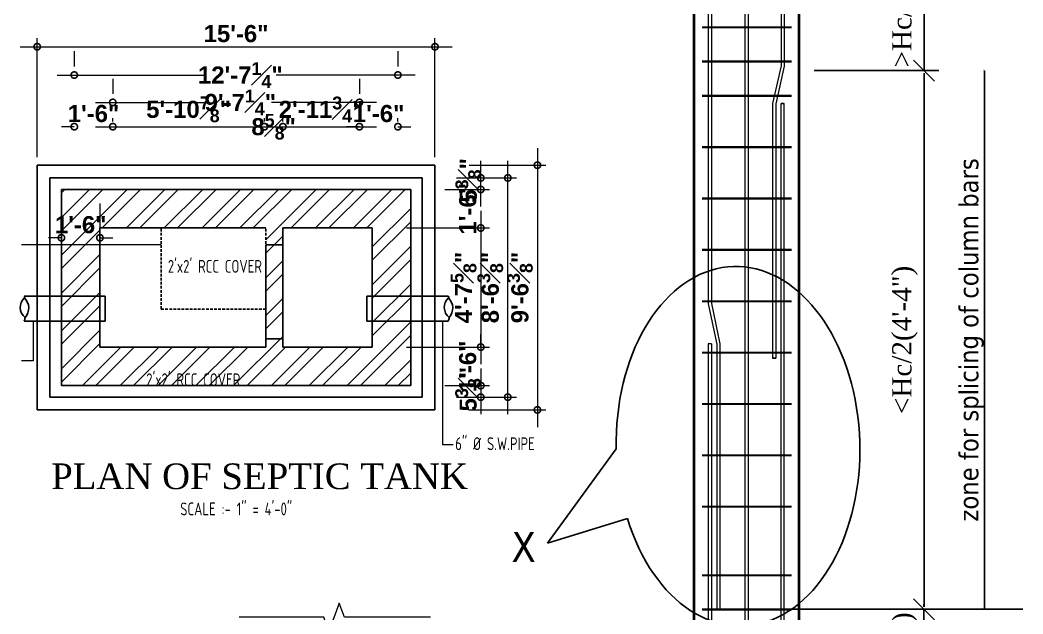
# Model space of a CAD drawing. Header units: inches. Extents: x 45643 to 70559, y -8725 to 1713.
# Drawn here: x 69217.5 to 69686.4, y -5097.7 to -4820.3 of the extents above; entities that cross this region are included whole.
import ezdxf

# ---------------------------------------------------------------- set-up
doc = ezdxf.new("R2010")
doc.units = ezdxf.units.IN
doc.header["$MEASUREMENT"] = 0
doc.linetypes.add('HIDDEN', pattern=[9.525, 6.35, -3.175])
for name, color, linetype, lineweight in [('1', 7, 'Continuous', 25), ('DIM_LINE', 165, 'Continuous', 15), ('Dimensions', 100, 'Continuous', 9), ('hatch', 30, 'Continuous', 5), ('STIRRUPS', 7, 'Continuous', 30), ('Text', 7, 'Continuous', 9), ('tile', 21, 'Continuous', 9), ('trench', 7, 'Continuous', 40), ('WALL', 240, 'Continuous', 30)]:
    doc.layers.add(name, color=color, linetype=linetype, lineweight=lineweight)
for name, color, linetype in [('colfill', 21, 'Continuous'), ('DIM', 5, 'Continuous'), ('OUTLINE', 7, 'Continuous')]:
    doc.layers.add(name, color=color, linetype=linetype)
doc.styles.add('int text 1in-4ft', font='trebuc.ttf', dxfattribs={"height": 3.5})
doc.styles.add('ordinary', font='ARIALN.TTF')
doc.styles.add('RomanS', font='stylu.ttf', dxfattribs={"height": 2})
doc.styles.add('STYLE1', font='arialbd.ttf')
doc.styles.add('Tahoma', font='tahoma.ttf')
doc.styles.add('times new roman', font='times.ttf', dxfattribs={"height": 6})
doc.dimstyles.new('ARROW', dxfattribs={"dimscale": 0, "dimtxt": 7, "dimasz": 9, "dimexe": 6, "dimexo": 12, "dimgap": 2.75, "dimtad": 1, "dimdec": 0, "dimzin": 3, "dimdsep": 46, "dimlunit": 4, "dimtxsty": 'RomanS', "dimcen": 0.09375, "dimse1": 1, "dimse2": 1, "dimclrd": 1, "dimclre": 1, "dimclrt": 256, "dimadec": 0, "dimazin": 0, "dimtfac": 0.75, "dimtdec": 0, "dimtix": 1, "dimtmove": 0, "dimatfit": 3, "dimfxl": 1, "dimtolj": 1, "dimtzin": 0, "dimarcsym": 0})
doc.dimstyles.new('dim 1in-4ft', dxfattribs={"dimscale": 0.5, "dimtxt": 3.5, "dimasz": 3, "dimexe": 6, "dimexo": 12, "dimgap": 1, "dimtad": 1, "dimzin": 0, "dimdsep": 46, "dimlunit": 4, "dimtxsty": 'int text 1in-4ft', "dimblk": 'DOT', "dimcen": 4, "dimdle": 6, "dimclrt": 7, "dimadec": 0, "dimazin": 0, "dimtfac": 1, "dimtofl": 0, "dimtmove": 0, "dimatfit": 3, "dimfxl": 7, "dimfxlon": 1, "dimtolj": 1, "dimtzin": 0, "dimarcsym": 0})
doc.dimstyles.new("gan2'", dxfattribs={"dimscale": 96, "dimtxt": 0.09375, "dimasz": 0.012, "dimexe": 0.09375, "dimexo": 0.15625, "dimgap": 0.03, "dimtad": 1, "dimdec": 1, "dimlfac": 0.25, "dimzin": 3, "dimdsep": 46, "dimlunit": 4, "dimtxsty": 'times new roman', "dimblk": 'gg', "dimcen": 0.09375, "dimdle": 0.09375, "dimse1": 1, "dimse2": 1, "dimclre": 34, "dimadec": 0, "dimazin": 0, "dimtfac": 1, "dimtdec": 1, "dimtix": 1, "dimtmove": 0, "dimatfit": 3, "dimfxl": 1, "dimfrac": 2, "dimtolj": 1, "dimtzin": 1, "dimarcsym": 0})
doc.dimstyles.new('Ronika', dxfattribs={"dimtxt": 8, "dimasz": 6, "dimexe": 4, "dimexo": 16, "dimgap": 2, "dimtad": 1, "dimdec": 3, "dimzin": 3, "dimdsep": 46, "dimlunit": 4, "dimtxsty": 'STYLE1', "dimblk": 'DOTSMALL', "dimcen": 2, "dimdle": 8, "dimclrd": 256, "dimclre": 7, "dimclrt": 256, "dimadec": 0, "dimazin": 0, "dimtfac": 0.75, "dimtdec": 3, "dimtix": 1, "dimtofl": 0, "dimtmove": 2, "dimatfit": 3, "dimfxl": 1, "dimfrac": 1, "dimtolj": 1, "dimtzin": 0, "dimlwd": 13, "dimlwe": 13, "dimarcsym": 0})

# ---------------------------------------------------------------- blocks, each defined once
blk = doc.blocks.new('DSGCV')
at = {"layer": 'hatch', "linetype": 'Continuous'}
blk.add_lwpolyline([(78621.18, 76355.39), (78580.82, 76355.39), (78578.42, 76361.99), (78573.62, 76348.8), (78571.22, 76355.39), (78531.63, 76355.39)], dxfattribs=at)
blk = doc.blocks.new('_DotSmall')
at = {"color": 0, "const_width": 0.5}
blk.add_lwpolyline([(-0.0625, 0, 1), (0.0625, 0, 1)], format="xyb", close=True, dxfattribs=at)
blk = doc.blocks.new('*D439')
at = {"layer": 'Defpoints', "color": 0, "transparency": 16777216}
for p in [(-176552.13, 44149.44), (-176703.43, 44144.59), (-176552.13, 44144.59)]:
    blk.add_point(p, dxfattribs=at)
at = {"layer": 'DIM_LINE', "color": 7, "lineweight": 13, "transparency": 16777216}
for p, q in [((-176703.43, 44160.59), (-176703.43, 44153.44)), ((-176552.13, 44160.59), (-176552.13, 44153.44))]:
    blk.add_line(p, q, dxfattribs=at)
at = {"layer": 'DIM_LINE', "lineweight": 13, "transparency": 16777216}
for p, q in [((-176711.43, 44149.44), (-176642.54, 44149.44)), ((-176544.13, 44149.44), (-176609.04, 44149.44))]:
    blk.add_line(p, q, dxfattribs=at)
at = {"layer": 'DIM_LINE', "lineweight": 13, "transparency": 16777216, "xscale": 6, "yscale": 6, "zscale": 6, "rotation": 180}
blk.add_blockref('_DotSmall', (-176703.43, 44149.44), dxfattribs=at)
at = {"layer": 'DIM_LINE', "lineweight": 13, "transparency": 16777216, "xscale": 6, "yscale": 6, "zscale": 6}
blk.add_blockref('_DotSmall', (-176552.13, 44149.44), dxfattribs=at)
at = {"layer": 'DIM_LINE', "transparency": 16777216, "insert": (-176625.79, 44149.44), "char_height": 8, "attachment_point": 5, "style": 'STYLE1'}
blk.add_mtext('\\A1;12\'-7{\\H0.750000x;\\S1#4;}"', dxfattribs=at)
blk = doc.blocks.new('*D440')
at = {"layer": 'Defpoints', "color": 0, "transparency": 16777216}
for p in [(-176570.13, 44136.64), (-176685.43, 44131.59), (-176570.13, 44131.59)]:
    blk.add_point(p, dxfattribs=at)
at = {"layer": 'DIM_LINE', "color": 7, "lineweight": 13, "transparency": 16777216}
for p, q in [((-176685.43, 44147.59), (-176685.43, 44140.64)), ((-176570.13, 44147.59), (-176570.13, 44140.64))]:
    blk.add_line(p, q, dxfattribs=at)
at = {"layer": 'DIM_LINE', "lineweight": 13, "transparency": 16777216}
for p, q in [((-176693.43, 44136.64), (-176640.3, 44136.64)), ((-176562.13, 44136.64), (-176611.28, 44136.64))]:
    blk.add_line(p, q, dxfattribs=at)
at = {"layer": 'DIM_LINE', "lineweight": 13, "transparency": 16777216, "xscale": 6, "yscale": 6, "zscale": 6, "rotation": 180}
blk.add_blockref('_DotSmall', (-176685.43, 44136.64), dxfattribs=at)
at = {"layer": 'DIM_LINE', "lineweight": 13, "transparency": 16777216, "xscale": 6, "yscale": 6, "zscale": 6}
blk.add_blockref('_DotSmall', (-176570.13, 44136.64), dxfattribs=at)
at = {"layer": 'DIM_LINE', "transparency": 16777216, "insert": (-176625.79, 44136.64), "char_height": 8, "attachment_point": 5, "style": 'STYLE1'}
blk.add_mtext('\\A1;9\'-7{\\H0.750000x;\\S1#4;}"', dxfattribs=at)
blk = doc.blocks.new('*D441')
at = {"layer": 'Defpoints', "color": 0, "transparency": 16777216}
for p in [(-176709.43, 44079.4), (-176709.43, 44073.4), (-176691.43, 44073.4)]:
    blk.add_point(p, dxfattribs=at)
at = {"layer": 'OUTLINE', "color": 7, "lineweight": 13, "transparency": 16777216}
for p, q in [((-176691.43, 44089.4), (-176691.43, 44077.4)), ((-176709.43, 44063.4), (-176709.43, 44069.4))]:
    blk.add_line(p, q, dxfattribs=at)
at = {"layer": 'OUTLINE', "lineweight": 13, "transparency": 16777216}
for p, q in [((-176709.43, 44073.4), (-176715.43, 44073.4)), ((-176691.43, 44073.4), (-176685.43, 44073.4))]:
    blk.add_line(p, q, dxfattribs=at)
at = {"layer": 'OUTLINE', "lineweight": 13, "transparency": 16777216, "xscale": 6, "yscale": 6, "zscale": 6}
blk.add_blockref('_DotSmall', (-176709.43, 44073.4), dxfattribs=at)
at = {"layer": 'OUTLINE', "lineweight": 13, "transparency": 16777216, "xscale": 6, "yscale": 6, "zscale": 6, "rotation": 180}
blk.add_blockref('_DotSmall', (-176691.43, 44073.4), dxfattribs=at)
at = {"layer": 'OUTLINE', "transparency": 16777216, "insert": (-176700.43, 44079.48), "char_height": 8, "attachment_point": 5, "style": 'STYLE1'}
blk.add_mtext('\\A1;1\'-6"', dxfattribs=at)
blk = doc.blocks.new('*D442')
at = {"layer": 'Defpoints', "color": 0, "transparency": 16777216}
for p in [(-176564.13, 44077.98), (-176564.13, 44022.34), (-176513.38, 44022.34)]:
    blk.add_point(p, dxfattribs=at)
at = {"layer": 'DIM_LINE', "lineweight": 13, "transparency": 16777216}
blk.add_line((-176513.38, 44085.98), (-176513.38, 44014.34), dxfattribs=at)
at = {"layer": 'DIM_LINE', "color": 7, "lineweight": 13, "transparency": 16777216}
for p, q in [((-176548.13, 44077.98), (-176509.38, 44077.98)), ((-176548.13, 44022.34), (-176509.38, 44022.34))]:
    blk.add_line(p, q, dxfattribs=at)
at = {"layer": 'DIM_LINE', "lineweight": 13, "transparency": 16777216, "xscale": 6, "yscale": 6, "zscale": 6}
for p, rotation in [((-176513.38, 44077.98), 90), ((-176513.38, 44022.34), 270)]:
    blk.add_blockref('_DotSmall', p, dxfattribs=dict(at, rotation=rotation))
at = {"layer": 'DIM_LINE', "transparency": 16777216, "insert": (-176521.45, 44050.16), "char_height": 8, "attachment_point": 5, "rotation": 90, "style": 'STYLE1'}
blk.add_mtext('\\A1;4\'-7{\\H0.750000x;\\S5#8;}"', dxfattribs=at)
blk = doc.blocks.new('*D443')
at = {"layer": 'Defpoints', "color": 0, "transparency": 16777216}
for p in [(-176540.74, 44101.37), (-176500.75, 44101.37), (-176540.74, 43998.95)]:
    blk.add_point(p, dxfattribs=at)
at = {"layer": 'DIM_LINE', "lineweight": 13, "transparency": 16777216}
blk.add_line((-176500.75, 43990.95), (-176500.75, 44109.37), dxfattribs=at)
at = {"layer": 'DIM_LINE', "color": 7, "lineweight": 13, "transparency": 16777216}
for p, q in [((-176524.74, 44101.37), (-176496.75, 44101.37)), ((-176524.74, 43998.95), (-176496.75, 43998.95))]:
    blk.add_line(p, q, dxfattribs=at)
at = {"layer": 'DIM_LINE', "lineweight": 13, "transparency": 16777216, "xscale": 6, "yscale": 6, "zscale": 6}
for p, rotation in [((-176500.75, 44101.37), 90), ((-176500.75, 43998.95), 270)]:
    blk.add_blockref('_DotSmall', p, dxfattribs=dict(at, rotation=rotation))
at = {"layer": 'DIM_LINE', "transparency": 16777216, "insert": (-176508.95, 44050.16), "char_height": 8, "attachment_point": 5, "rotation": 90, "style": 'STYLE1'}
blk.add_mtext('\\A1;8\'-6{\\H0.750000x;\\S3#8;}"', dxfattribs=at)
blk = doc.blocks.new('*D444')
at = {"layer": 'Defpoints', "color": 0, "transparency": 16777216}
for p in [(-176564.13, 44022.34), (-176546.13, 44004.34), (-176513.38, 44004.34)]:
    blk.add_point(p, dxfattribs=at)
at = {"layer": 'DIM_LINE', "lineweight": 13, "transparency": 16777216}
for p, q in [((-176513.38, 44022.34), (-176513.38, 44028.34)), ((-176513.38, 44004.34), (-176513.38, 43998.34))]:
    blk.add_line(p, q, dxfattribs=at)
at = {"layer": 'DIM_LINE', "color": 7, "lineweight": 13, "transparency": 16777216}
for p, q in [((-176548.13, 44022.34), (-176509.38, 44022.34)), ((-176530.13, 44004.34), (-176509.38, 44004.34))]:
    blk.add_line(p, q, dxfattribs=at)
at = {"layer": 'DIM_LINE', "lineweight": 13, "transparency": 16777216, "xscale": 6, "yscale": 6, "zscale": 6}
for p, rotation in [((-176513.38, 44022.34), 270), ((-176513.38, 44004.34), 90)]:
    blk.add_blockref('_DotSmall', p, dxfattribs=dict(at, rotation=rotation))
at = {"layer": 'DIM_LINE', "transparency": 16777216, "insert": (-176519.46, 44013.34), "char_height": 8, "attachment_point": 5, "rotation": 90, "style": 'STYLE1'}
blk.add_mtext('\\A1;1\'-6"', dxfattribs=at)
blk = doc.blocks.new('*D445')
at = {"layer": 'Defpoints', "color": 0, "transparency": 16777216}
for p in [(-176685.43, 44125.31), (-176703.43, 44111.77), (-176685.43, 44111.77)]:
    blk.add_point(p, dxfattribs=at)
at = {"layer": 'DIM_LINE', "color": 7, "lineweight": 13, "transparency": 16777216}
for p, q in [((-176703.43, 44127.77), (-176703.43, 44129.31)), ((-176685.43, 44127.77), (-176685.43, 44129.31))]:
    blk.add_line(p, q, dxfattribs=at)
at = {"layer": 'DIM_LINE', "lineweight": 13, "transparency": 16777216}
for p, q in [((-176703.43, 44125.31), (-176709.43, 44125.31)), ((-176685.43, 44125.31), (-176679.43, 44125.31))]:
    blk.add_line(p, q, dxfattribs=at)
at = {"layer": 'DIM_LINE', "lineweight": 13, "transparency": 16777216, "xscale": 6, "yscale": 6, "zscale": 6}
blk.add_blockref('_DotSmall', (-176703.43, 44125.31), dxfattribs=at)
at = {"layer": 'DIM_LINE', "lineweight": 13, "transparency": 16777216, "xscale": 6, "yscale": 6, "zscale": 6, "rotation": 180}
blk.add_blockref('_DotSmall', (-176685.43, 44125.31), dxfattribs=at)
at = {"layer": 'DIM_LINE', "transparency": 16777216, "insert": (-176694.43, 44131.4), "char_height": 8, "attachment_point": 5, "style": 'STYLE1'}
blk.add_mtext('\\A1;1\'-6"', dxfattribs=at)
blk = doc.blocks.new('*D446')
at = {"layer": 'Defpoints', "color": 0, "transparency": 16777216}
for p in [(-176614.52, 44125.31), (-176685.43, 44111.77), (-176614.52, 44111.77)]:
    blk.add_point(p, dxfattribs=at)
at = {"layer": 'DIM_LINE', "color": 7, "lineweight": 13, "transparency": 16777216}
for p, q in [((-176685.43, 44127.77), (-176685.43, 44129.31)), ((-176614.52, 44127.77), (-176614.52, 44129.31))]:
    blk.add_line(p, q, dxfattribs=at)
at = {"layer": 'DIM_LINE', "lineweight": 13, "transparency": 16777216}
blk.add_line((-176693.43, 44125.31), (-176606.52, 44125.31), dxfattribs=at)
at = {"layer": 'DIM_LINE', "lineweight": 13, "transparency": 16777216, "xscale": 6, "yscale": 6, "zscale": 6, "rotation": 180}
blk.add_blockref('_DotSmall', (-176685.43, 44125.31), dxfattribs=at)
at = {"layer": 'DIM_LINE', "lineweight": 13, "transparency": 16777216, "xscale": 6, "yscale": 6, "zscale": 6}
blk.add_blockref('_DotSmall', (-176614.52, 44125.31), dxfattribs=at)
at = {"layer": 'DIM_LINE', "transparency": 16777216, "insert": (-176649.97, 44133.41), "char_height": 8, "attachment_point": 5, "style": 'STYLE1'}
blk.add_mtext('\\A1;5\'-10{\\H0.750000x;\\S7#8;}"', dxfattribs=at)
blk = doc.blocks.new('*D447')
at = {"layer": 'Defpoints', "color": 0, "transparency": 16777216}
for p in [(-176605.91, 44125.31), (-176614.52, 44111.77), (-176605.91, 44111.77)]:
    blk.add_point(p, dxfattribs=at)
at = {"layer": 'DIM_LINE', "color": 7, "lineweight": 13, "transparency": 16777216}
for p, q in [((-176614.52, 44127.77), (-176614.52, 44129.31)), ((-176605.91, 44127.77), (-176605.91, 44129.31))]:
    blk.add_line(p, q, dxfattribs=at)
at = {"layer": 'DIM_LINE', "lineweight": 13, "transparency": 16777216}
blk.add_line((-176622.52, 44125.31), (-176597.91, 44125.31), dxfattribs=at)
at = {"layer": 'DIM_LINE', "lineweight": 13, "transparency": 16777216, "xscale": 6, "yscale": 6, "zscale": 6, "rotation": 180}
blk.add_blockref('_DotSmall', (-176614.52, 44125.31), dxfattribs=at)
at = {"layer": 'DIM_LINE', "lineweight": 13, "transparency": 16777216, "xscale": 6, "yscale": 6, "zscale": 6}
blk.add_blockref('_DotSmall', (-176605.91, 44125.31), dxfattribs=at)
at = {"layer": 'DIM_LINE', "transparency": 16777216, "insert": (-176610.22, 44125.31), "char_height": 8, "attachment_point": 5, "style": 'STYLE1'}
blk.add_mtext('\\A1;8{\\H0.750000x;\\S5#8;}"', dxfattribs=at)
blk = doc.blocks.new('*D448')
at = {"layer": 'Defpoints', "color": 0, "transparency": 16777216}
for p in [(-176570.13, 44125.31), (-176605.91, 44111.77), (-176570.13, 44111.77)]:
    blk.add_point(p, dxfattribs=at)
at = {"layer": 'DIM_LINE', "color": 7, "lineweight": 13, "transparency": 16777216}
for p, q in [((-176605.91, 44127.77), (-176605.91, 44129.31)), ((-176570.13, 44127.77), (-176570.13, 44129.31))]:
    blk.add_line(p, q, dxfattribs=at)
at = {"layer": 'DIM_LINE', "lineweight": 13, "transparency": 16777216}
blk.add_line((-176613.91, 44125.31), (-176562.13, 44125.31), dxfattribs=at)
at = {"layer": 'DIM_LINE', "lineweight": 13, "transparency": 16777216, "xscale": 6, "yscale": 6, "zscale": 6, "rotation": 180}
blk.add_blockref('_DotSmall', (-176605.91, 44125.31), dxfattribs=at)
at = {"layer": 'DIM_LINE', "lineweight": 13, "transparency": 16777216, "xscale": 6, "yscale": 6, "zscale": 6}
blk.add_blockref('_DotSmall', (-176570.13, 44125.31), dxfattribs=at)
at = {"layer": 'DIM_LINE', "transparency": 16777216, "insert": (-176588.02, 44133.38), "char_height": 8, "attachment_point": 5, "style": 'STYLE1'}
blk.add_mtext('\\A1;2\'-11{\\H0.750000x;\\S3#4;}"', dxfattribs=at)
blk = doc.blocks.new('*D449')
at = {"layer": 'Defpoints', "color": 0, "transparency": 16777216}
for p in [(-176552.13, 44125.31), (-176570.13, 44111.77), (-176552.13, 44111.77)]:
    blk.add_point(p, dxfattribs=at)
at = {"layer": 'DIM_LINE', "color": 7, "lineweight": 13, "transparency": 16777216}
for p, q in [((-176570.13, 44127.77), (-176570.13, 44129.31)), ((-176552.13, 44127.77), (-176552.13, 44129.31))]:
    blk.add_line(p, q, dxfattribs=at)
at = {"layer": 'DIM_LINE', "lineweight": 13, "transparency": 16777216}
for p, q in [((-176570.13, 44125.31), (-176576.13, 44125.31)), ((-176552.13, 44125.31), (-176546.13, 44125.31))]:
    blk.add_line(p, q, dxfattribs=at)
at = {"layer": 'DIM_LINE', "lineweight": 13, "transparency": 16777216, "xscale": 6, "yscale": 6, "zscale": 6}
blk.add_blockref('_DotSmall', (-176570.13, 44125.31), dxfattribs=at)
at = {"layer": 'DIM_LINE', "lineweight": 13, "transparency": 16777216, "xscale": 6, "yscale": 6, "zscale": 6, "rotation": 180}
blk.add_blockref('_DotSmall', (-176552.13, 44125.31), dxfattribs=at)
at = {"layer": 'DIM_LINE', "transparency": 16777216, "insert": (-176561.13, 44131.4), "char_height": 8, "attachment_point": 5, "style": 'STYLE1'}
blk.add_mtext('\\A1;1\'-6"', dxfattribs=at)
blk = doc.blocks.new('*D450')
at = {"layer": 'Defpoints', "color": 0, "transparency": 16777216}
for p in [(-176546.13, 44095.98), (-176564.13, 44077.98), (-176513.38, 44077.98)]:
    blk.add_point(p, dxfattribs=at)
at = {"layer": 'DIM_LINE', "lineweight": 13, "transparency": 16777216}
for p, q in [((-176513.38, 44095.98), (-176513.38, 44101.98)), ((-176513.38, 44077.98), (-176513.38, 44071.98))]:
    blk.add_line(p, q, dxfattribs=at)
at = {"layer": 'DIM_LINE', "color": 7, "lineweight": 13, "transparency": 16777216}
for p, q in [((-176530.13, 44095.98), (-176509.38, 44095.98)), ((-176548.13, 44077.98), (-176509.38, 44077.98))]:
    blk.add_line(p, q, dxfattribs=at)
at = {"layer": 'DIM_LINE', "lineweight": 13, "transparency": 16777216, "xscale": 6, "yscale": 6, "zscale": 6}
for p, rotation in [((-176513.38, 44095.98), 270), ((-176513.38, 44077.98), 90)]:
    blk.add_blockref('_DotSmall', p, dxfattribs=dict(at, rotation=rotation))
at = {"layer": 'DIM_LINE', "transparency": 16777216, "insert": (-176519.46, 44086.98), "char_height": 8, "attachment_point": 5, "rotation": 90, "style": 'STYLE1'}
blk.add_mtext('\\A1;1\'-6"', dxfattribs=at)
blk = doc.blocks.new('_Dot')
at = {"color": 0, "linetype": 'ByBlock', "lineweight": -2}
blk.add_line((-0.5, 0), (-1, 0), dxfattribs=at)
at = {"color": 0, "linetype": 'ByBlock', "const_width": 0.5}
blk.add_lwpolyline([(-0.25, 0, 1), (0.25, 0, 1)], format="xyb", close=True, dxfattribs=at)
blk = doc.blocks.new('*D469')
at = {"layer": 'Defpoints', "color": 0, "transparency": 16777216}
for p in [(-176534.79, 44107.32), (-176534.79, 43993), (-176486.91, 43993)]:
    blk.add_point(p, dxfattribs=at)
at = {"layer": 'DIM_LINE', "lineweight": 13, "transparency": 16777216}
blk.add_line((-176486.91, 44115.32), (-176486.91, 43985), dxfattribs=at)
at = {"layer": 'DIM_LINE', "color": 7, "lineweight": 13, "transparency": 16777216}
for p, q in [((-176518.79, 44107.32), (-176482.91, 44107.32)), ((-176518.79, 43993), (-176482.91, 43993))]:
    blk.add_line(p, q, dxfattribs=at)
at = {"layer": 'DIM_LINE', "lineweight": 13, "transparency": 16777216, "xscale": 6, "yscale": 6, "zscale": 6}
for p, rotation in [((-176486.91, 44107.32), 90), ((-176486.91, 43993), 270)]:
    blk.add_blockref('_DotSmall', p, dxfattribs=dict(at, rotation=rotation))
at = {"layer": 'DIM_LINE', "transparency": 16777216, "insert": (-176495.11, 44050.16), "char_height": 8, "attachment_point": 5, "rotation": 90, "style": 'STYLE1'}
blk.add_mtext('\\A1;9\'-6{\\H0.750000x;\\S3#8;}"', dxfattribs=at)
blk = doc.blocks.new('*D470')
at = {"layer": 'Defpoints', "color": 0, "transparency": 16777216}
for p in [(-176534.79, 44162.66), (-176720.77, 44095), (-176534.79, 44095)]:
    blk.add_point(p, dxfattribs=at)
at = {"layer": 'DIM_LINE', "color": 7, "lineweight": 13, "transparency": 16777216}
for p, q in [((-176720.77, 44111), (-176720.77, 44166.66)), ((-176534.79, 44111), (-176534.79, 44166.66))]:
    blk.add_line(p, q, dxfattribs=at)
at = {"layer": 'DIM_LINE', "lineweight": 13, "transparency": 16777216}
blk.add_line((-176728.77, 44162.66), (-176526.79, 44162.66), dxfattribs=at)
at = {"layer": 'DIM_LINE', "lineweight": 13, "transparency": 16777216, "xscale": 6, "yscale": 6, "zscale": 6, "rotation": 180}
blk.add_blockref('_DotSmall', (-176720.77, 44162.66), dxfattribs=at)
at = {"layer": 'DIM_LINE', "lineweight": 13, "transparency": 16777216, "xscale": 6, "yscale": 6, "zscale": 6}
blk.add_blockref('_DotSmall', (-176534.79, 44162.66), dxfattribs=at)
at = {"layer": 'DIM_LINE', "transparency": 16777216, "insert": (-176627.78, 44168.74), "char_height": 8, "attachment_point": 5, "style": 'STYLE1'}
blk.add_mtext('\\A1;15\'-6"', dxfattribs=at)
blk = doc.blocks.new('*D471')
at = {"layer": 'Defpoints', "color": 0, "transparency": 16777216}
for p in [(-176546.13, 44004.34), (-176540.74, 43998.95), (-176513.38, 43998.95)]:
    blk.add_point(p, dxfattribs=at)
at = {"layer": 'DIM_LINE', "lineweight": 13, "transparency": 16777216}
blk.add_line((-176513.38, 44012.34), (-176513.38, 43990.95), dxfattribs=at)
at = {"layer": 'DIM_LINE', "color": 7, "lineweight": 13, "transparency": 16777216}
for p, q in [((-176530.13, 44004.34), (-176509.38, 44004.34)), ((-176524.74, 43998.95), (-176509.38, 43998.95))]:
    blk.add_line(p, q, dxfattribs=at)
at = {"layer": 'DIM_LINE', "lineweight": 13, "transparency": 16777216, "xscale": 6, "yscale": 6, "zscale": 6}
for p, rotation in [((-176513.38, 44004.34), 90), ((-176513.38, 43998.95), 270)]:
    blk.add_blockref('_DotSmall', p, dxfattribs=dict(at, rotation=rotation))
at = {"layer": 'DIM_LINE', "transparency": 16777216, "insert": (-176519.32, 44002.69), "char_height": 8, "attachment_point": 5, "rotation": 90, "style": 'STYLE1'}
blk.add_mtext('\\A1;5{\\H0.750000x;\\S3#8;}"', dxfattribs=at)
blk = doc.blocks.new('*D472')
at = {"layer": 'Defpoints', "color": 0, "transparency": 16777216}
for p in [(-176540.74, 44101.37), (-176513.38, 44101.37), (-176546.13, 44095.98)]:
    blk.add_point(p, dxfattribs=at)
at = {"layer": 'DIM_LINE', "lineweight": 13, "transparency": 16777216}
blk.add_line((-176513.38, 44087.98), (-176513.38, 44109.37), dxfattribs=at)
at = {"layer": 'DIM_LINE', "color": 7, "lineweight": 13, "transparency": 16777216}
for p, q in [((-176524.74, 44101.37), (-176509.38, 44101.37)), ((-176530.13, 44095.98), (-176509.38, 44095.98))]:
    blk.add_line(p, q, dxfattribs=at)
at = {"layer": 'DIM_LINE', "lineweight": 13, "transparency": 16777216, "xscale": 6, "yscale": 6, "zscale": 6}
for p, rotation in [((-176513.38, 44101.37), 90), ((-176513.38, 44095.98), 270)]:
    blk.add_blockref('_DotSmall', p, dxfattribs=dict(at, rotation=rotation))
at = {"layer": 'DIM_LINE', "transparency": 16777216, "insert": (-176519.23, 44100.23), "char_height": 8, "attachment_point": 5, "rotation": 90, "style": 'STYLE1'}
blk.add_mtext('\\A1;5{\\H0.750000x;\\S3#8;}"', dxfattribs=at)
blk = doc.blocks.new('gg')
at = {"layer": 'DIM'}
for p, q in [((-4.24, -4.24), (4.24, 4.24)), ((0, 6), (0, -6))]:
    blk.add_line(p, q, dxfattribs=at)
blk = doc.blocks.new('*D595')
at = {"layer": 'Defpoints', "color": 0, "lineweight": -3, "transparency": 16777216}
for p in [(78090.58, 75599.17), (78090.58, 75527), (78128.79, 75527)]:
    blk.add_point(p, dxfattribs=at)
at = {"layer": 'DIM', "color": 0, "lineweight": -2, "transparency": 16777216}
for p, q in [((78128.79, 75600.32), (78128.79, 75601.47)), ((78128.79, 75599.17), (78128.79, 75527)), ((78128.79, 75525.85), (78128.79, 75524.7))]:
    blk.add_line(p, q, dxfattribs=at)
at = {"layer": 'DIM', "color": 0, "lineweight": -2, "transparency": 16777216, "xscale": 1.152, "yscale": 1.152, "zscale": 1.152}
for p, rotation in [((78128.79, 75599.17), 270), ((78128.79, 75527), 90)]:
    blk.add_blockref('gg', p, dxfattribs=dict(at, rotation=rotation))
at = {"layer": 'DIM', "color": 0, "transparency": 16777216, "insert": (78119.87, 75563.08), "char_height": 9, "attachment_point": 5, "rotation": 90, "style": 'times new roman'}
blk.add_mtext('\\A1;>Hc/4(2\'-2")', dxfattribs=at)
blk = doc.blocks.new('*D596')
at = {"layer": 'Defpoints', "color": 0, "lineweight": -3, "transparency": 16777216}
for p in [(78053.04, 75275.33), (78128.73, 75275.33), (78090.58, 75203.17)]:
    blk.add_point(p, dxfattribs=at)
at = {"layer": 'DIM', "color": 0, "lineweight": -2, "transparency": 16777216}
for p, q in [((78128.73, 75276.48), (78128.73, 75277.64)), ((78128.73, 75203.17), (78128.73, 75275.33)), ((78128.73, 75202.01), (78128.73, 75200.86))]:
    blk.add_line(p, q, dxfattribs=at)
at = {"layer": 'DIM', "color": 0, "lineweight": -2, "transparency": 16777216, "xscale": 1.152, "yscale": 1.152, "zscale": 1.152}
for p, rotation in [((78128.73, 75275.33), 270), ((78128.73, 75203.17), 90)]:
    blk.add_blockref('gg', p, dxfattribs=dict(at, rotation=rotation))
at = {"layer": 'DIM', "color": 0, "transparency": 16777216, "insert": (78119.82, 75239.25), "char_height": 9, "attachment_point": 5, "rotation": 90, "style": 'times new roman'}
blk.add_mtext('\\A1;>Hc/4(2\'-2")', dxfattribs=at)
blk = doc.blocks.new('*D597')
at = {"layer": 'Defpoints', "color": 0, "lineweight": -3, "transparency": 16777216}
for p in [(78128.79, 75527), (78128.79, 75527), (78053.04, 75275.33)]:
    blk.add_point(p, dxfattribs=at)
at = {"layer": 'DIM', "color": 0, "lineweight": -2, "transparency": 16777216}
blk.add_line((78128.79, 75276.48), (78128.79, 75525.85), dxfattribs=at)
at = {"layer": 'DIM', "color": 0, "lineweight": -2, "transparency": 16777216, "xscale": 1.152, "yscale": 1.152, "zscale": 1.152}
for p, rotation in [((78128.79, 75527), 90), ((78128.79, 75275.33), 270)]:
    blk.add_blockref('gg', p, dxfattribs=dict(at, rotation=rotation))
at = {"layer": 'DIM', "color": 0, "transparency": 16777216, "insert": (78119.87, 75401.17), "char_height": 9, "attachment_point": 5, "rotation": 90, "style": 'times new roman'}
blk.add_mtext('\\A1;<Hc/2(4\'-4")', dxfattribs=at)
blk = doc.blocks.new('*D598')
at = {"layer": 'Defpoints', "color": 0, "lineweight": -3, "transparency": 16777216}
for p in [(78156.98, 75527), (78156.98, 75527), (78081.24, 75275.33)]:
    blk.add_point(p, dxfattribs=at)
at = {"layer": 'DIM', "color": 0, "lineweight": -2, "transparency": 16777216}
for p, q in [((78156.73, 75527), (78156.9, 75527)), ((78156.98, 75275.46), (78156.98, 75526.88)), ((78081.49, 75275.33), (78157.06, 75275.33))]:
    blk.add_line(p, q, dxfattribs=at)
at = {"layer": 'DIM', "color": 0, "lineweight": -3, "transparency": 16777216}
for points in [[(78156.96, 75526.88), (78157, 75526.88), (78156.98, 75527)], [(78156.96, 75275.46), (78157, 75275.46), (78156.98, 75275.33)]]:
    blk.add_solid(points, dxfattribs=at)
at = {"layer": 'DIM', "color": 7, "transparency": 16777216, "insert": (78150.94, 75401.17), "char_height": 9, "attachment_point": 5, "rotation": 90, "style": 'Tahoma'}
blk.add_mtext('\\A1;zone for splicing of column bars', dxfattribs=at)
blk = doc.blocks.new('DSTFG')
at = {"layer": 'hatch', "lineweight": 9, "ltscale": 5}
h = blk.add_hatch(dxfattribs=at)
h.set_pattern_fill('STEEL', color=256, scale=100, style=0)
h.set_pattern_definition([(45, (-304763.27, 177538.813), (-8.8388348, 8.8388348), []), (45, (-304763.27, 177545.063), (-8.8388348, 8.8388348), [])])
h.paths.add_polyline_path([(-171179.4574, 55930.718), (-171052.1633, 55930.718), (-171052.1633, 55875.0831), (-171179.4574, 55875.0831)], flags=16)
h.paths.add_polyline_path([(-171197.4574, 55948.718), (-171034.1633, 55948.718), (-171034.1633, 55857.0831), (-171197.4574, 55857.0831)])
h.paths.add_polyline_path([(-171101.8915, 55930.718), (-171093.9402, 55930.718), (-171093.9402, 55875.0831), (-171101.8915, 55875.0831)], flags=0)
at = {"color": 2, "linetype": 'HIDDEN'}
for q in [(-171052.1681, 55884.0553), (-171052.1633, 55884.1226)]:
    blk.add_line((-171052.1028, 55884.0994), q, dxfattribs=at)
at = {"layer": '1', "color": 5}
for p, q in [((-171208.8001, 55845.7404), (-171208.8001, 55960.0606)), ((-171208.8001, 55960.0606), (-171022.8207, 55960.0606)), ((-171022.8207, 55898.9248), (-171022.8207, 55960.0606)), ((-171202.8487, 55851.6917), (-171202.8487, 55954.1093)), ((-171202.8487, 55954.1093), (-171028.772, 55954.1093)), ((-171028.772, 55898.9248), (-171028.772, 55954.1093)), ((-171101.8915, 55922.8153), (-171101.8915, 55879.01)), ((-171093.9402, 55922.8153), (-171093.9402, 55879.01)), ((-171191.4574, 55898.9248), (-171214.9357, 55898.9248)), ((-171191.4574, 55898.9248), (-171177.0066, 55898.9248)), ((-171177.0066, 55887.1857), (-171177.0066, 55898.9248)), ((-171040.1633, 55898.9248), (-171054.6142, 55898.9248)), ((-171054.6142, 55887.1857), (-171054.6142, 55898.9248)), ((-171040.1633, 55898.9248), (-171016.685, 55898.9248)), ((-171028.772, 55851.6917), (-171028.772, 55898.9248)), ((-171022.8207, 55845.7404), (-171022.8207, 55898.9248)), ((-171191.4574, 55887.1857), (-171214.9357, 55887.1857)), ((-171191.4574, 55887.1857), (-171177.0066, 55887.1857)), ((-171040.1633, 55887.1857), (-171054.6142, 55887.1857)), ((-171040.1633, 55887.1857), (-171016.685, 55887.1857)), ((-171202.8487, 55851.6917), (-171028.772, 55851.6917)), ((-171208.8001, 55845.7404), (-171022.8207, 55845.7404))]:
    blk.add_line(p, q, dxfattribs=at)
at = {"layer": '1', "color": 1}
for p, q in [((-171197.4574, 55857.0831), (-171197.4574, 55948.718)), ((-171197.4574, 55948.718), (-171034.1633, 55948.718)), ((-171034.1633, 55857.0831), (-171034.1633, 55948.718)), ((-171179.4574, 55875.0831), (-171179.4574, 55930.718)), ((-171179.4574, 55930.718), (-171101.8915, 55930.718)), ((-171093.9402, 55922.8153), (-171093.9402, 55930.718)), ((-171093.9402, 55930.718), (-171052.1633, 55930.718)), ((-171052.1633, 55875.0831), (-171052.1633, 55930.718)), ((-171101.8915, 55922.8153), (-171093.9402, 55922.8153)), ((-171101.8915, 55875.0831), (-171101.8915, 55879.01)), ((-171101.8915, 55879.01), (-171093.9402, 55879.01)), ((-171093.9402, 55875.0831), (-171093.9402, 55879.01)), ((-171179.4574, 55875.0831), (-171101.8915, 55875.0831)), ((-171093.9402, 55875.0831), (-171052.1633, 55875.0831)), ((-171197.4574, 55857.0831), (-171034.1633, 55857.0831))]:
    blk.add_line(p, q, dxfattribs=at)
at = {"layer": '1', "color": 6, "linetype": 'HIDDEN', "ltscale": 0.2}
for p, q in [((-171150.8157, 55930.718), (-171101.8915, 55930.718)), ((-171150.8157, 55892.8518), (-171150.8157, 55930.718)), ((-171101.8915, 55892.8518), (-171101.8915, 55930.718)), ((-171150.8157, 55892.8518), (-171101.8915, 55892.8518))]:
    blk.add_line(p, q, dxfattribs=at)
at = {"layer": '1', "color": 5}
for centre, radius, start, end in [((-171210.8033, 55893.6172), 5.9331, 131.690397, 232.473836), ((-171215.2615, 55898.4009), 0.617, 320.523056, 58.1258), ((-171219.3435, 55893.3422), 6.5763, 318.054368, 45.68746), ((-171012.5526, 55893.6172), 5.9331, 131.690397, 232.473836), ((-171017.0109, 55898.4009), 0.617, 320.523056, 58.1258), ((-171021.0928, 55893.3422), 6.5763, 318.054368, 45.68746), ((-171217.8216, 55888.8844), 3.3487, 329.518962, 1.281376), ((-171214.4514, 55888.99), 0.0381, 234.00888, 305.99112), ((-171019.5709, 55888.8844), 3.3487, 329.518962, 1.281376), ((-171016.2007, 55888.99), 0.0381, 234.00888, 305.99112)]:
    blk.add_arc(centre, radius, start, end, dxfattribs=at)
at = {"char_height": 6, "width": 136.473322, "attachment_point": 5, "style": 'ordinary'}
for s, insert in [("{\\Fisocp3|c0;\\W0.8;2'x2' RCC COVER}", (-171125.7172, 55912.8122)), ("{\\Fisocp3|c0;\\W0.8;2'x2' RCC COVER}", (-171135.8303, 55859.8183)), ('{\\Fisocp3|c0;\\W0.8;6" %%C S.W.PIPE}', (-170994.7624, 55829.9477)), ('{\\Fisocp3|c0;\\W0.8;SCALE :- 1" = 4\'-0" }', (-171115.7613, 55799.4691))]:
    blk.add_mtext(s, dxfattribs=dict(at, insert=insert))
at = {"layer": 'Text', "insert": (-171202.2481, 55820.732), "char_height": 12, "width": 222.326298, "attachment_point": 1, "style": 'ordinary'}
blk.add_mtext('{\\fTimes New Roman|b0|i0|c0|p18;PLAN OF SEPTIC TANK}', dxfattribs=at)
at = {"layer": 'DIM_LINE'}
for base, p1, p2, picture, middle, set_off in [((-171022.8207, 56015.3933), (-171208.8001, 55947.7414), (-171022.8207, 55947.7414), '*D470', (-171115.8104, 56021.4779), (5511.9712, 11852.7381)), ((-171102.54886, 55978.05139), (-171173.45744, 55964.50435), (-171102.54886, 55964.50435), '*D446', (-171138.00315, 55986.14416), (5511.97116, 11852.73811)), ((-171058.1633, 55978.0514), (-171093.9402, 55964.5043), (-171058.1633, 55964.5043), '*D448', (-171076.0517, 55986.1148), (5511.9712, 11852.7381)), ((-171173.4574, 55978.0514), (-171191.4574, 55964.5043), (-171173.4574, 55964.5043), '*D445', (-171182.4574, 55984.136), (5511.9712, 11852.7381)), ((-171040.1633, 55978.0514), (-171058.1633, 55964.5043), (-171040.1633, 55964.5043), '*D449', (-171049.1633, 55984.136), (5511.9712, 11852.7381))]:
    dim = blk.add_linear_dim(base=base, p1=p1, p2=p2, dimstyle='Ronika', dxfattribs=at)
    dim.commit()
    dim.dimension.update_dxf_attribs({"geometry": picture, "text_midpoint": middle, "insert": set_off})
for base, p1, p2, picture, middle in [((-171040.1633, 56002.1777), (-171191.4574, 55997.3322), (-171040.1633, 55997.3322), '*D439', (-171113.8185, 56002.1777)), ((-171058.1633, 55989.3802), (-171173.4574, 55984.3284), (-171058.1633, 55984.3284), '*D440', (-171113.8185, 55989.3802)), ((-171093.9402, 55978.0514), (-171102.5489, 55964.5043), (-171093.9402, 55964.5043), '*D447', (-171098.2445, 55978.0514))]:
    dim = blk.add_linear_dim(base=base, p1=p1, p2=p2, dimstyle='Ronika', dxfattribs=at)
    dim.commit()
    dim.dimension.update_dxf_attribs({"geometry": picture, "text_midpoint": middle, "dimtype": 128, "insert": (5511.9712, 11852.7381)})
for base, p1, p2, picture, middle in [((-171001.4054, 55954.1093), (-171034.1633, 55948.718), (-171028.772, 55954.1093), '*D472', (-171007.261, 55952.9699)), ((-171001.4054, 55851.6917), (-171034.1633, 55857.0831), (-171028.772, 55851.6917), '*D471', (-171007.3439, 55855.431))]:
    dim = blk.add_linear_dim(base=base, p1=p1, p2=p2, angle=90, dimstyle='Ronika', dxfattribs=at)
    dim.commit()
    dim.dimension.update_dxf_attribs({"geometry": picture, "text_midpoint": middle, "dimtype": 128, "insert": (5511.9712, 11852.7381)})
for base, p1, p2, picture, middle in [((-170974.9422, 55845.7404), (-171022.8207, 55960.0606), (-171022.8207, 55845.7404), '*D469', (-170983.1373, 55902.9005)), ((-170988.7814, 55954.1093), (-171028.772, 55851.6917), (-171028.772, 55954.1093), '*D443', (-170996.9765, 55902.9005)), ((-171001.4054, 55930.718), (-171034.1633, 55948.718), (-171052.1633, 55930.718), '*D450', (-171007.49, 55939.718)), ((-171001.4054, 55875.0831), (-171052.1633, 55930.718), (-171052.1633, 55875.0831), '*D442', (-171009.4811, 55902.9005)), ((-171001.4054, 55857.0831), (-171052.1633, 55875.0831), (-171034.1633, 55857.0831), '*D444', (-171007.49, 55866.0831))]:
    dim = blk.add_linear_dim(base=base, p1=p1, p2=p2, angle=90, dimstyle='Ronika', dxfattribs=at)
    dim.commit()
    dim.dimension.update_dxf_attribs({"geometry": picture, "text_midpoint": middle, "insert": (5511.9712, 11852.7381)})
at = {"layer": 'OUTLINE'}
dim = blk.add_linear_dim(base=(-171197.4574, 55926.1385), p1=(-171179.4574, 55926.1385), p2=(-171197.4574, 55932.1385), dimstyle='Ronika', dxfattribs=at)
dim.commit()
dim.dimension.update_dxf_attribs({"geometry": '*D441', "text_midpoint": (-171188.4574, 55932.2231), "insert": (5511.9712, 11852.7381)})
at = {"layer": 'Dimensions', "ltscale": 0.5}
for points in [[(-171150.8157, 55922.8773), (-171216.0612, 55922.8773)], [(-171210.6406, 55887.1857), (-171210.6406, 55868.5866), (-171216.0612, 55868.5866)], [(-171019.27, 55887.1857), (-171019.27, 55829.5262), (-171014.27, 55829.5262)]]:
    blk.add_leader(points, dimstyle='dim 1in-4ft', override={"dimgap": 1, "dimtad": 0}, dxfattribs=at)
blk = doc.blocks.new('EWTDF')
at = {"layer": 'colfill'}
for p, q in [((78061.92, 75511.66), (78063.42, 75511.66)), ((78059.46, 75392.57), (78057.96, 75392.57))]:
    blk.add_line(p, q, dxfattribs=at)
at = {"layer": 'DIM'}
for p, q in [((78135.7, 75527), (78077.35, 75527)), ((77984.9, 75350.21), (77952.72, 75306.18)), ((77952.72, 75306.18), (77990.08, 75317.74)), ((78053.04, 75275.33), (78175.01, 75275.33))]:
    blk.add_line(p, q, dxfattribs=at)
blk.add_ellipse((78041.83, 75351.48), major_axis=(-1.88, 84), ratio=0.677645, start_param=1.968998, end_param=7.853982, dxfattribs=at)
at = {"layer": 'STIRRUPS', "const_width": 1}
for points in [[(78066.92, 75547.22), (78024.92, 75547.22)], [(78066.92, 75531.22), (78024.92, 75531.22)], [(78066.92, 75515.22), (78024.92, 75515.22)], [(78066.92, 75491.22), (78024.92, 75491.22)], [(78066.92, 75467.22), (78024.92, 75467.22)], [(78066.92, 75443.22), (78024.92, 75443.22)], [(78066.92, 75419.22), (78024.92, 75419.22)], [(78066.92, 75395.22), (78024.92, 75395.22)], [(78066.92, 75371.22), (78024.92, 75371.22)], [(78066.92, 75347.22), (78024.92, 75347.22)], [(78066.92, 75323.22), (78024.92, 75323.22)], [(78066.92, 75291.22), (78024.92, 75291.22)], [(78066.92, 75275.22), (78024.92, 75275.22)]]:
    blk.add_lwpolyline(points, dxfattribs=at)
at = {"layer": 'trench'}
for p, q in [((78021.17, 75751.14), (78021.17, 75065.32)), ((78070.17, 75599.17), (78070.17, 75203.17))]:
    blk.add_line(p, q, dxfattribs=at)
at = {"layer": 'WALL', "color": 3, "lineweight": 0}
blk.add_line((78029.42, 75399.41), (78027.92, 75399.41), dxfattribs=at)
for points in [[(78045.17, 75068.8), (78045.17, 75754.63)], [(78046.67, 75068.8), (78046.67, 75754.63)], [(78027.92, 75751.14), (78027.92, 75418.06), (78031.87, 75399.25), (78031.87, 75275.33)], [(78029.42, 75751.14), (78029.42, 75418.21), (78033.37, 75399.41), (78033.37, 75275.33)], [(78061.92, 75751.14), (78061.92, 75529.19), (78057.96, 75511.56), (78057.96, 75392.57)], [(78063.42, 75751.14), (78063.42, 75529.02), (78059.46, 75511.4), (78059.46, 75392.57)], [(78061.92, 75065.32), (78061.92, 75511.66)], [(78063.42, 75065.32), (78063.42, 75511.66)], [(78027.92, 75399.41), (78027.92, 75065.32)], [(78029.42, 75399.41), (78029.42, 75065.32)]]:
    blk.add_lwpolyline(points, dxfattribs=at)
at = {"layer": 'Text', "style": 'Tahoma'}
blk.add_text('X', height=14, dxfattribs=at).set_placement((77935.94, 75297.47))
at = {"layer": 'DIM'}
for base, p1, p2, text, picture, middle in [((78128.79, 75527), (78090.58, 75599.17), (78090.58, 75527), '>Hc/4(2\'-2")', '*D595', (78119.87, 75563.08)), ((78128.79, 75527), (78053.04, 75275.33), (78128.79, 75527), '<Hc/2(4\'-4")', '*D597', (78119.87, 75401.17)), ((78128.73, 75275.33), (78090.58, 75203.17), (78053.04, 75275.33), '>Hc/4(2\'-2")', '*D596', (78119.82, 75239.25))]:
    dim = blk.add_linear_dim(base=base, p1=p1, p2=p2, angle=90, text=text, dimstyle="gan2'", dxfattribs=at)
    dim.commit()
    dim.dimension.update_dxf_attribs({"geometry": picture, "text_midpoint": middle})
dim = blk.add_linear_dim(base=(78156.98, 75527), p1=(78081.24, 75275.33), p2=(78156.98, 75527), angle=90, text='zone for splicing of column bars', dimstyle='ARROW', override={"dimscale": 1, "dimtmove": 1}, dxfattribs=at)
dim.commit()
dim.dimension.update_dxf_attribs({"geometry": '*D598', "text_midpoint": (78150.94, 75401.17)})

msp = doc.modelspace()

# ---------------------------------------------------------------- block references
at = {"color": 0, "lineweight": -3}
for name, p in [('EWTDF', (-8488.63, -80370.881)), ('DSGCV', (-9211.689, -81454.678))]:
    msp.add_blockref(name, p, dxfattribs=at)
at = {"layer": 'tile'}
msp.add_blockref('DSTFG', (240434.33, -60848.15), dxfattribs=at)

doc.saveas('drawing.dxf')
